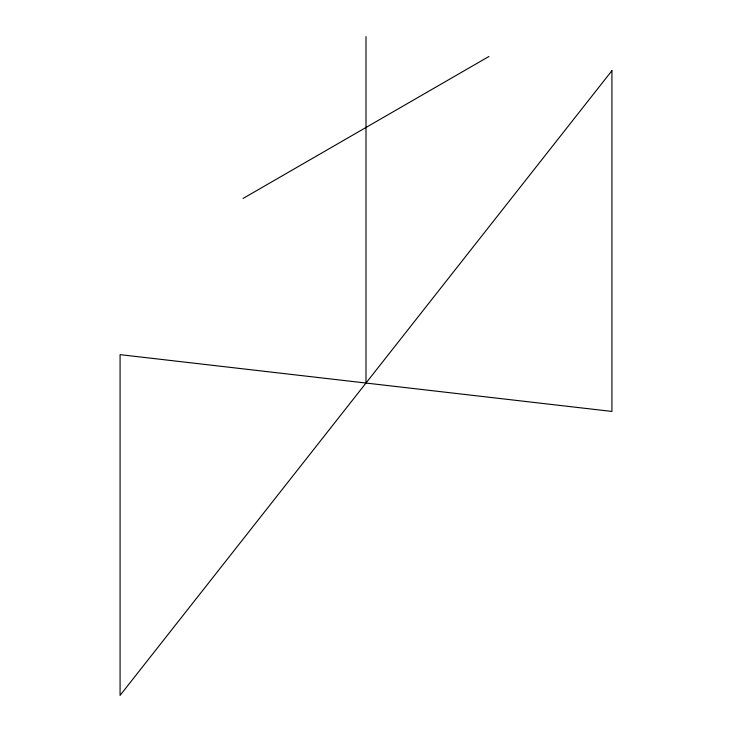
<?xml version="1.0" encoding="UTF-8"?>
<svg xmlns="http://www.w3.org/2000/svg" width="732" height="732" viewBox="0 0 732 732"><rect width="100%" height="100%" fill="white"/><g stroke="black" fill="none" stroke-linecap="round" stroke-linejoin="round"><path stroke-width="1.1" d="M243.042 198.464L488.958 56.474M366 36.6L366 383.037M611.925 70.675L120.075 695.4L120.075 354.645L611.925 411.439L611.925 70.675"/></g></svg>
